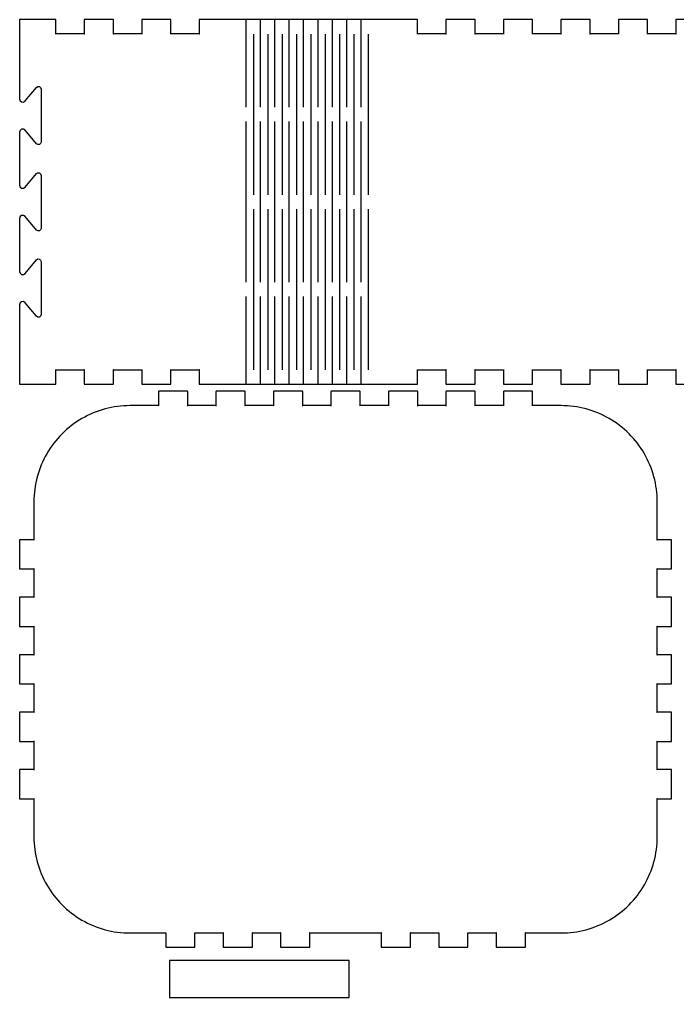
# Model space of a CAD drawing. Extents: x 1 to 445, y -9778 to -9574.
# Drawn here: x 0.8 to 138.1, y -9778.1 to -9573.9 of the extents above; entities that cross this region are included whole.
import ezdxf

# ---------------------------------------------------------------- set-up
doc = ezdxf.new("R2010")
doc.units = 0
doc.layers.get('0').update_dxf_attribs({"linetype": 'CONTINUOUS'})

msp = doc.modelspace()

# ---------------------------------------------------------------- linework, layer by layer
at = {"color": 7}
for p, q in [((0.75, -9573.9295), (0.75, -9576.9295)), ((8.300781, -9573.8785), (0.800781, -9573.8785)), ((8.351562, -9576.9295), (8.351562, -9573.9295)), ((14.250001, -9573.9295), (14.250001, -9576.9295)), ((20.300781, -9573.8785), (14.300781, -9573.8785)), ((20.351561, -9576.9295), (20.351561, -9573.9295)), ((26.250001, -9573.9295), (26.250001, -9576.9295)), ((32.300781, -9573.8785), (26.300781, -9573.8785)), ((32.351561, -9576.9295), (32.351561, -9573.9295)), ((38.250001, -9573.9295), (38.250001, -9576.9295)), ((45.800781, -9573.8785), (38.300781, -9573.8785)), ((75.796875, -9573.8785), (45.800781, -9573.8785)), ((48.046875, -9592.1758), (48.046875, -9573.8984)), ((51.046875, -9592.1758), (51.046875, -9573.8984)), ((54.046875, -9592.1758), (54.046875, -9573.8984)), ((57.046875, -9592.1758), (57.046875, -9573.8984)), ((60.046875, -9592.1758), (60.046875, -9573.8984)), ((63.046875, -9592.1758), (63.046875, -9573.8984)), ((66.046875, -9592.1758), (66.046875, -9573.8984)), ((69.046875, -9592.1758), (69.046875, -9573.8984)), ((72.046875, -9592.1758), (72.046875, -9573.8984)), ((83.796875, -9573.8785), (75.796875, -9573.8785)), ((83.847655, -9576.9295), (83.847655, -9573.9295)), ((89.746095, -9573.9295), (89.746095, -9576.9295)), ((95.796875, -9573.8785), (89.796875, -9573.8785)), ((95.847655, -9576.9295), (95.847655, -9573.9295)), ((101.74607, -9573.9295), (101.74607, -9576.9295)), ((107.79687, -9573.8785), (101.79687, -9573.8785)), ((107.84767, -9576.9295), (107.84767, -9573.9295)), ((113.74607, -9573.9295), (113.74607, -9576.9295)), ((119.79687, -9573.8785), (113.79687, -9573.8785)), ((119.84767, -9576.9295), (119.84767, -9573.9295)), ((125.74607, -9573.9295), (125.74607, -9576.9295)), ((131.79687, -9573.8785), (125.79687, -9573.8785)), ((131.84767, -9576.9295), (131.84767, -9573.9295)), ((137.74607, -9573.9295), (137.74607, -9576.9295)), ((145.79687, -9573.8785), (137.79687, -9573.8785)), ((0.75, -9576.9295), (0.75, -9590.4607)), ((14.300781, -9576.8785), (8.300781, -9576.8785)), ((26.300781, -9576.8785), (20.300781, -9576.8785)), ((38.300781, -9576.8785), (32.300781, -9576.8785)), ((49.546875, -9576.8984), (49.546875, -9610.4492)), ((52.546875, -9576.8984), (52.546875, -9610.4492)), ((55.546875, -9576.8984), (55.546875, -9610.4492)), ((58.546875, -9576.8984), (58.546875, -9610.4492)), ((61.546875, -9576.8984), (61.546875, -9610.4492)), ((64.546875, -9576.8984), (64.546875, -9610.4492)), ((67.546875, -9576.8984), (67.546875, -9610.4492)), ((70.546875, -9576.8984), (70.546875, -9610.4492)), ((73.546875, -9576.8984), (73.546875, -9610.4492)), ((89.796875, -9576.8785), (83.796875, -9576.8785)), ((101.79687, -9576.8785), (95.796875, -9576.8785)), ((113.79687, -9576.8785), (107.79687, -9576.8785)), ((125.79687, -9576.8785), (119.79687, -9576.8785)), ((137.79687, -9576.8785), (131.79687, -9576.8785)), ((1.898437, -9590.8787), (4.277343, -9588.0428)), ((5.25, -9588.3984), (5.25, -9599.4648)), ((48.046875, -9628.7266), (48.046875, -9595.1758)), ((51.046875, -9628.7266), (51.046875, -9595.1758)), ((54.046875, -9628.7266), (54.046875, -9595.1758)), ((57.046875, -9628.7266), (57.046875, -9595.1758)), ((60.046875, -9628.7266), (60.046875, -9595.1758)), ((63.046875, -9628.7266), (63.046875, -9595.1758)), ((66.046875, -9628.7266), (66.046875, -9595.1758)), ((69.046875, -9628.7266), (69.046875, -9595.1758)), ((72.046875, -9628.7266), (72.046875, -9595.1758)), ((0.75, -9597.4023), (0.75, -9608.4688)), ((4.277343, -9599.8203), (1.898437, -9596.9844)), ((1.898437, -9608.8867), (4.277343, -9606.0508)), ((5.25, -9606.4063), (5.25, -9617.4727)), ((4.277343, -9617.8281), (1.898437, -9614.9922)), ((49.546875, -9613.4492), (49.546875, -9647)), ((52.546875, -9613.4492), (52.546875, -9647)), ((55.546875, -9613.4492), (55.546875, -9647)), ((58.546875, -9613.4492), (58.546875, -9647)), ((61.546875, -9613.4492), (61.546875, -9647)), ((64.546875, -9613.4492), (64.546875, -9647)), ((67.546875, -9613.4492), (67.546875, -9647)), ((70.546875, -9613.4492), (70.546875, -9647)), ((73.546875, -9613.4492), (73.546875, -9647)), ((0.75, -9615.4102), (0.75, -9626.4766)), ((1.898437, -9626.8945), (4.277343, -9624.0586)), ((5.25, -9624.4141), (5.25, -9635.4805)), ((0.75, -9633.418), (0.75, -9646.9492)), ((4.277343, -9635.8359), (1.898437, -9633)), ((48.046875, -9650), (48.046875, -9631.7266)), ((51.046875, -9650), (51.046875, -9631.7266)), ((54.046875, -9650), (54.046875, -9631.7266)), ((57.046875, -9650), (57.046875, -9631.7266)), ((60.046875, -9650), (60.046875, -9631.7266)), ((63.046875, -9650), (63.046875, -9631.7266)), ((66.046875, -9650), (66.046875, -9631.7266)), ((69.046875, -9650), (69.046875, -9631.7266)), ((72.046875, -9650), (72.046875, -9631.7266)), ((0.75, -9646.9492), (0.75, -9649.9492)), ((8.300781, -9647), (14.300781, -9647)), ((8.351562, -9649.949), (8.351562, -9646.949)), ((14.250001, -9646.949), (14.250001, -9649.949)), ((20.300781, -9647), (26.300781, -9647)), ((20.351561, -9649.949), (20.351561, -9646.949)), ((26.250001, -9646.949), (26.250001, -9649.949)), ((32.300781, -9647), (38.300781, -9647)), ((32.351561, -9649.949), (32.351561, -9646.949)), ((38.250001, -9646.949), (38.250001, -9649.949)), ((83.796875, -9647), (89.796875, -9647)), ((83.847655, -9649.949), (83.847655, -9646.949)), ((89.746095, -9646.949), (89.746095, -9649.949)), ((95.796875, -9647), (101.79687, -9647)), ((95.847655, -9649.949), (95.847655, -9646.949)), ((101.74607, -9646.949), (101.74607, -9649.949)), ((107.79687, -9647), (113.79687, -9647)), ((107.84767, -9649.949), (107.84767, -9646.949)), ((113.74607, -9646.949), (113.74607, -9649.949)), ((119.79687, -9647), (125.79687, -9647)), ((119.84767, -9649.949), (119.84767, -9646.949)), ((125.74607, -9646.949), (125.74607, -9649.949)), ((131.79687, -9647), (137.79687, -9647)), ((131.84767, -9649.949), (131.84767, -9646.949)), ((137.74607, -9646.949), (137.74607, -9649.949)), ((0.800781, -9650), (8.300781, -9650)), ((0.800781, -9650.0002), (0.800781, -9650.0002)), ((14.300781, -9650), (20.300781, -9650)), ((26.300781, -9650), (32.300781, -9650)), ((29.750001, -9651.551), (29.750001, -9654.551)), ((35.800781, -9651.5), (29.800781, -9651.5)), ((35.851561, -9654.551), (35.851561, -9651.551)), ((38.300781, -9650), (45.800781, -9650)), ((41.750001, -9651.551), (41.750001, -9654.551)), ((47.800781, -9651.5), (41.800781, -9651.5)), ((45.800781, -9650), (75.796875, -9650)), ((47.851561, -9654.551), (47.851561, -9651.551)), ((53.750001, -9651.551), (53.750001, -9654.551)), ((59.800781, -9651.5), (53.800781, -9651.5)), ((59.851561, -9654.551), (59.851561, -9651.551)), ((65.750001, -9651.551), (65.750001, -9654.551)), ((71.800781, -9651.5), (65.800781, -9651.5)), ((71.851561, -9654.551), (71.851561, -9651.551)), ((75.796875, -9650), (83.796875, -9650)), ((77.750001, -9651.551), (77.750001, -9654.551)), ((83.800781, -9651.5), (77.800781, -9651.5)), ((83.851561, -9654.551), (83.851561, -9651.551)), ((89.750001, -9651.551), (89.750001, -9654.551)), ((89.796875, -9650), (95.796875, -9650)), ((95.800781, -9651.5), (89.800781, -9651.5)), ((95.851561, -9654.551), (95.851561, -9651.551)), ((101.74998, -9651.551), (101.74998, -9654.551)), ((101.79687, -9650), (107.79687, -9650)), ((107.80078, -9651.5), (101.80078, -9651.5)), ((107.85158, -9654.551), (107.85158, -9651.551)), ((113.79687, -9650), (119.79687, -9650)), ((125.79687, -9650), (131.79687, -9650)), ((137.79687, -9650), (145.79687, -9650)), ((29.800781, -9654.5), (23.800781, -9654.5)), ((41.800781, -9654.5), (35.800781, -9654.5)), ((53.800781, -9654.5), (47.800781, -9654.5)), ((65.800781, -9654.5), (59.800781, -9654.5)), ((77.800781, -9654.5), (71.800781, -9654.5)), ((89.800781, -9654.5), (83.800781, -9654.5)), ((101.80078, -9654.5), (95.800781, -9654.5)), ((113.80078, -9654.5), (107.80078, -9654.5)), ((3.75, -9674.5508), (3.75, -9682.5508)), ((133.85156, -9682.5508), (133.85156, -9674.5508)), ((0.75, -9682.5508), (0.75, -9688.5508)), ((3.800781, -9682.4998), (0.800781, -9682.4998)), ((136.80076, -9682.4998), (133.80076, -9682.4998)), ((136.85156, -9688.5508), (136.85156, -9682.5508)), ((0.800781, -9688.6018), (3.800781, -9688.6018)), ((3.75, -9688.5508), (3.75, -9694.5508)), ((133.80076, -9688.6018), (136.80076, -9688.6018)), ((133.85156, -9694.5508), (133.85156, -9688.5508)), ((0.75, -9694.5508), (0.75, -9700.5508)), ((3.800781, -9694.4998), (0.800781, -9694.4998)), ((136.80076, -9694.4998), (133.80076, -9694.4998)), ((136.85156, -9700.5508), (136.85156, -9694.5508)), ((0.800781, -9700.6018), (3.800781, -9700.6018)), ((3.75, -9700.5508), (3.75, -9706.5508)), ((133.80076, -9700.6018), (136.80076, -9700.6018)), ((133.85156, -9706.5508), (133.85156, -9700.5508)), ((0.75, -9706.5508), (0.75, -9712.5508)), ((3.800781, -9706.4998), (0.800781, -9706.4998)), ((136.80076, -9706.4998), (133.80076, -9706.4998)), ((136.85156, -9712.5508), (136.85156, -9706.5508)), ((0.800781, -9712.6018), (3.800781, -9712.6018)), ((3.75, -9712.5508), (3.75, -9718.5508)), ((133.80076, -9712.6018), (136.80076, -9712.6018)), ((133.85156, -9718.5508), (133.85156, -9712.5508)), ((0.75, -9718.5508), (0.75, -9724.5508)), ((3.800781, -9718.4998), (0.800781, -9718.4998)), ((136.80076, -9718.4998), (133.80076, -9718.4998)), ((136.85156, -9724.5508), (136.85156, -9718.5508)), ((0.800781, -9724.6018), (3.800781, -9724.6018)), ((3.75, -9724.5508), (3.75, -9730.5508)), ((133.80076, -9724.6018), (136.80076, -9724.6018)), ((133.85156, -9730.5508), (133.85156, -9724.5508)), ((0.75, -9730.5508), (0.75, -9736.5508)), ((3.800781, -9730.4998), (0.800781, -9730.4998)), ((136.80076, -9730.4998), (133.80076, -9730.4998)), ((136.85156, -9736.5508), (136.85156, -9730.5508)), ((0.800781, -9736.6018), (3.800781, -9736.6018)), ((3.75, -9736.5508), (3.75, -9744.5508)), ((133.80076, -9736.6018), (136.80076, -9736.6018)), ((133.85156, -9744.5508), (133.85156, -9736.5508)), ((23.800781, -9764.6016), (31.300781, -9764.6016)), ((31.250001, -9764.5506), (31.250001, -9767.5506)), ((37.300781, -9764.6016), (43.300781, -9764.6016)), ((37.351561, -9767.5506), (37.351561, -9764.5506)), ((43.250001, -9764.5506), (43.250001, -9767.5506)), ((49.300781, -9764.6016), (55.300781, -9764.6016)), ((49.351561, -9767.5506), (49.351561, -9764.5506)), ((55.250001, -9764.5506), (55.250001, -9767.5506)), ((61.300781, -9764.6016), (68.800781, -9764.6016)), ((61.351561, -9767.5506), (61.351561, -9764.5506)), ((68.800781, -9764.6016), (76.300781, -9764.6016)), ((76.250001, -9764.5506), (76.250001, -9767.5506)), ((82.300781, -9764.6016), (88.300781, -9764.6016)), ((82.351561, -9767.5506), (82.351561, -9764.5506)), ((88.250001, -9764.5506), (88.250001, -9767.5506)), ((94.300781, -9764.6016), (100.30078, -9764.6016)), ((94.351561, -9767.5506), (94.351561, -9764.5506)), ((100.24998, -9764.5506), (100.24998, -9767.5506)), ((106.30078, -9764.6016), (113.80078, -9764.6016)), ((106.35158, -9767.5506), (106.35158, -9764.5506)), ((31.300781, -9767.6016), (37.300781, -9767.6016)), ((43.300781, -9767.6016), (49.300781, -9767.6016)), ((55.300781, -9767.6016), (61.300781, -9767.6016)), ((76.300781, -9767.6016), (82.300781, -9767.6016)), ((88.300781, -9767.6016), (94.300781, -9767.6016)), ((100.30078, -9767.6016), (106.30078, -9767.6016))]:
    msp.add_line(p, q, dxfattribs=at)
at = {"color": 1}
for p, q in [((69.53125, -9770.332), (32.066406, -9770.332)), ((32.066406, -9770.332), (32.066406, -9778.0664)), ((69.53125, -9778.0664), (69.53125, -9770.332)), ((32.066406, -9778.0664), (69.53125, -9778.0664))]:
    msp.add_line(p, q, dxfattribs=at)
at = {"color": 7}
for points in [[(0.800781, -9573.8785), (0.773437, -9573.8785), (0.75, -9573.9015), (0.75, -9573.9295)], [(8.351562, -9573.9295), (8.351562, -9573.9025), (8.328125, -9573.8785), (8.300781, -9573.8785)], [(14.300781, -9573.8785), (14.273441, -9573.8785), (14.250001, -9573.9015), (14.250001, -9573.9295)], [(20.351561, -9573.9295), (20.351561, -9573.9025), (20.328121, -9573.8785), (20.300781, -9573.8785)], [(26.300781, -9573.8785), (26.273441, -9573.8785), (26.250001, -9573.9015), (26.250001, -9573.9295)], [(32.351561, -9573.9295), (32.351561, -9573.9025), (32.328121, -9573.8785), (32.300781, -9573.8785)], [(38.300781, -9573.8785), (38.273441, -9573.8785), (38.250001, -9573.9015), (38.250001, -9573.9295)], [(83.847655, -9573.9295), (83.847655, -9573.9025), (83.824215, -9573.8785), (83.796875, -9573.8785)], [(89.796875, -9573.8785), (89.769535, -9573.8785), (89.746095, -9573.9015), (89.746095, -9573.9295)], [(95.847655, -9573.9295), (95.847655, -9573.9025), (95.824215, -9573.8785), (95.796875, -9573.8785)], [(101.79687, -9573.8785), (101.76957, -9573.8785), (101.74607, -9573.9015), (101.74607, -9573.9295)], [(107.84767, -9573.9295), (107.84767, -9573.9025), (107.82427, -9573.8785), (107.79687, -9573.8785)], [(113.79687, -9573.8785), (113.76957, -9573.8785), (113.74607, -9573.9015), (113.74607, -9573.9295)], [(119.84767, -9573.9295), (119.84767, -9573.9025), (119.82427, -9573.8785), (119.79687, -9573.8785)], [(125.79687, -9573.8785), (125.76957, -9573.8785), (125.74607, -9573.9015), (125.74607, -9573.9295)], [(131.84767, -9573.9295), (131.84767, -9573.9025), (131.82427, -9573.8785), (131.79687, -9573.8785)], [(137.79687, -9573.8785), (137.76957, -9573.8785), (137.74607, -9573.9015), (137.74607, -9573.9295)], [(8.300781, -9576.8785), (8.328125, -9576.8785), (8.351562, -9576.9015), (8.351562, -9576.9295)], [(14.250001, -9576.9295), (14.250001, -9576.9025), (14.273441, -9576.8785), (14.300781, -9576.8785)], [(20.300781, -9576.8785), (20.328121, -9576.8785), (20.351561, -9576.9015), (20.351561, -9576.9295)], [(26.250001, -9576.9295), (26.250001, -9576.9025), (26.273441, -9576.8785), (26.300781, -9576.8785)], [(32.300781, -9576.8785), (32.328121, -9576.8785), (32.351561, -9576.9015), (32.351561, -9576.9295)], [(38.250001, -9576.9295), (38.250001, -9576.9025), (38.273441, -9576.8785), (38.300781, -9576.8785)], [(83.796875, -9576.8785), (83.824215, -9576.8785), (83.847655, -9576.9015), (83.847655, -9576.9295)], [(89.746095, -9576.9295), (89.746095, -9576.9025), (89.769535, -9576.8785), (89.796875, -9576.8785)], [(95.796875, -9576.8785), (95.824215, -9576.8785), (95.847655, -9576.9015), (95.847655, -9576.9295)], [(101.74607, -9576.9295), (101.74607, -9576.9025), (101.76947, -9576.8785), (101.79687, -9576.8785)], [(107.79687, -9576.8785), (107.82417, -9576.8785), (107.84767, -9576.9015), (107.84767, -9576.9295)], [(113.74607, -9576.9295), (113.74607, -9576.9025), (113.76947, -9576.8785), (113.79687, -9576.8785)], [(119.79687, -9576.8785), (119.82417, -9576.8785), (119.84767, -9576.9015), (119.84767, -9576.9295)], [(125.74607, -9576.9295), (125.74607, -9576.9025), (125.76947, -9576.8785), (125.79687, -9576.8785)], [(131.79687, -9576.8785), (131.82417, -9576.8785), (131.84767, -9576.9015), (131.84767, -9576.9295)], [(137.74607, -9576.9295), (137.74607, -9576.9025), (137.76947, -9576.8785), (137.79687, -9576.8785)], [(4.277343, -9588.0428), (4.605468, -9587.6484), (5.25, -9587.8828), (5.25, -9588.3984)], [(0.75, -9590.4607), (0.75, -9591.0662), (1.507812, -9591.3436), (1.898437, -9590.8787)], [(1.898437, -9596.9844), (1.507812, -9596.5195), (0.75, -9596.7969), (0.75, -9597.4023)], [(5.25, -9599.4648), (5.25, -9599.9766), (4.609375, -9600.2109), (4.277343, -9599.8203)], [(4.277343, -9606.0508), (4.605468, -9605.6563), (5.25, -9605.8906), (5.25, -9606.4063)], [(0.75, -9608.4688), (0.75, -9609.0742), (1.507812, -9609.3516), (1.898437, -9608.8867)], [(1.898437, -9614.9922), (1.507812, -9614.5273), (0.75, -9614.8047), (0.75, -9615.4102)], [(5.25, -9617.4727), (5.25, -9617.9844), (4.609375, -9618.2188), (4.277343, -9617.8281)], [(4.277343, -9624.0586), (4.605468, -9623.6641), (5.25, -9623.8984), (5.25, -9624.4141)], [(0.75, -9626.4766), (0.75, -9627.082), (1.507812, -9627.3594), (1.898437, -9626.8945)], [(1.898437, -9633), (1.507812, -9632.5352), (0.75, -9632.8125), (0.75, -9633.418)], [(5.25, -9635.4805), (5.25, -9635.9922), (4.609375, -9636.2266), (4.277343, -9635.8359)], [(8.351562, -9646.949), (8.351562, -9646.976), (8.328125, -9647), (8.300781, -9647)], [(14.300781, -9647), (14.273441, -9647), (14.250001, -9646.977), (14.250001, -9646.949)], [(20.351561, -9646.949), (20.351562, -9646.976), (20.328121, -9647), (20.300781, -9647)], [(26.300781, -9647), (26.273441, -9647), (26.250001, -9646.977), (26.250001, -9646.949)], [(32.351561, -9646.949), (32.351562, -9646.976), (32.328121, -9647), (32.300781, -9647)], [(38.300781, -9647), (38.273441, -9647), (38.250001, -9646.977), (38.250001, -9646.949)], [(83.847655, -9646.949), (83.847656, -9646.976), (83.824215, -9647), (83.796875, -9647)], [(89.796875, -9647), (89.769535, -9647), (89.746095, -9646.977), (89.746095, -9646.949)], [(95.847655, -9646.949), (95.847656, -9646.976), (95.824215, -9647), (95.796875, -9647)], [(101.79687, -9647), (101.76957, -9647), (101.74607, -9646.977), (101.74607, -9646.949)], [(107.84767, -9646.949), (107.84766, -9646.976), (107.82427, -9647), (107.79687, -9647)], [(113.79687, -9647), (113.76957, -9647), (113.74607, -9646.977), (113.74607, -9646.949)], [(119.84767, -9646.949), (119.84766, -9646.976), (119.82427, -9647), (119.79687, -9647)], [(125.79687, -9647), (125.76957, -9647), (125.74607, -9646.977), (125.74607, -9646.949)], [(131.84767, -9646.949), (131.84765, -9646.976), (131.82427, -9647), (131.79687, -9647)], [(137.79687, -9647), (137.76957, -9647), (137.74607, -9646.977), (137.74607, -9646.949)], [(0.75, -9649.9492), (0.75, -9649.9762), (0.773437, -9650.0002), (0.800781, -9650.0002)], [(8.300781, -9650), (8.328125, -9650), (8.351562, -9649.977), (8.351562, -9649.949)], [(14.250001, -9649.949), (14.25, -9649.976), (14.273441, -9650), (14.300781, -9650)], [(20.300781, -9650), (20.328121, -9650), (20.351561, -9649.977), (20.351561, -9649.949)], [(26.250001, -9649.949), (26.25, -9649.976), (26.273441, -9650), (26.300781, -9650)], [(29.800781, -9651.5), (29.773441, -9651.5), (29.750001, -9651.523), (29.750001, -9651.551)], [(32.300781, -9650), (32.328121, -9650), (32.351561, -9649.977), (32.351561, -9649.949)], [(35.851561, -9651.551), (35.851561, -9651.524), (35.828121, -9651.5), (35.800781, -9651.5)], [(38.250001, -9649.949), (38.25, -9649.976), (38.273441, -9650), (38.300781, -9650)], [(41.800781, -9651.5), (41.773441, -9651.5), (41.750001, -9651.523), (41.750001, -9651.551)], [(47.851561, -9651.551), (47.851561, -9651.524), (47.828121, -9651.5), (47.800781, -9651.5)], [(53.800781, -9651.5), (53.773441, -9651.5), (53.750001, -9651.523), (53.750001, -9651.551)], [(59.851561, -9651.551), (59.851561, -9651.524), (59.828121, -9651.5), (59.800781, -9651.5)], [(65.800781, -9651.5), (65.773441, -9651.5), (65.750001, -9651.523), (65.750001, -9651.551)], [(71.851561, -9651.551), (71.851561, -9651.524), (71.828121, -9651.5), (71.800781, -9651.5)], [(77.800781, -9651.5), (77.773441, -9651.5), (77.750001, -9651.523), (77.750001, -9651.551)], [(83.796875, -9650), (83.824215, -9650), (83.847655, -9649.977), (83.847655, -9649.949)], [(83.851561, -9651.551), (83.851561, -9651.524), (83.828121, -9651.5), (83.800781, -9651.5)], [(89.746095, -9649.949), (89.746093, -9649.976), (89.769535, -9650), (89.796875, -9650)], [(89.800781, -9651.5), (89.773441, -9651.5), (89.750001, -9651.523), (89.750001, -9651.551)], [(95.796875, -9650), (95.824215, -9650), (95.847655, -9649.977), (95.847655, -9649.949)], [(95.851561, -9651.551), (95.851561, -9651.524), (95.828121, -9651.5), (95.800781, -9651.5)], [(101.74607, -9649.949), (101.74609, -9649.976), (101.76957, -9650), (101.79687, -9650)], [(101.80078, -9651.5), (101.77348, -9651.5), (101.74998, -9651.523), (101.74998, -9651.551)], [(107.79687, -9650), (107.82417, -9650), (107.84767, -9649.977), (107.84767, -9649.949)], [(107.85158, -9651.551), (107.85158, -9651.524), (107.82818, -9651.5), (107.80078, -9651.5)], [(113.74607, -9649.949), (113.74609, -9649.976), (113.76957, -9650), (113.79687, -9650)], [(119.79687, -9650), (119.82417, -9650), (119.84767, -9649.977), (119.84767, -9649.949)], [(125.74607, -9649.949), (125.74609, -9649.976), (125.76957, -9650), (125.79687, -9650)], [(131.79687, -9650), (131.82417, -9650), (131.84767, -9649.977), (131.84767, -9649.949)], [(137.74607, -9649.949), (137.74609, -9649.976), (137.76957, -9650), (137.79687, -9650)], [(23.800781, -9654.5), (20.28125, -9654.5), (16.824219, -9655.4258), (13.777344, -9657.1875)], [(29.750001, -9654.551), (29.750001, -9654.524), (29.773441, -9654.5), (29.800781, -9654.5)], [(35.800781, -9654.5), (35.828121, -9654.5), (35.851561, -9654.523), (35.851561, -9654.551)], [(41.750001, -9654.551), (41.750001, -9654.524), (41.773441, -9654.5), (41.800781, -9654.5)], [(47.800781, -9654.5), (47.828121, -9654.5), (47.851561, -9654.523), (47.851561, -9654.551)], [(53.750001, -9654.551), (53.750001, -9654.524), (53.773441, -9654.5), (53.800781, -9654.5)], [(59.800781, -9654.5), (59.828121, -9654.5), (59.851561, -9654.523), (59.851561, -9654.551)], [(65.750001, -9654.551), (65.750001, -9654.524), (65.773441, -9654.5), (65.800781, -9654.5)], [(71.800781, -9654.5), (71.828121, -9654.5), (71.851561, -9654.523), (71.851561, -9654.551)], [(77.750001, -9654.551), (77.750001, -9654.524), (77.773441, -9654.5), (77.800781, -9654.5)], [(83.800781, -9654.5), (83.828121, -9654.5), (83.851561, -9654.523), (83.851561, -9654.551)], [(89.750001, -9654.551), (89.750001, -9654.524), (89.773441, -9654.5), (89.800781, -9654.5)], [(95.800781, -9654.5), (95.828121, -9654.5), (95.851561, -9654.523), (95.851561, -9654.551)], [(101.74998, -9654.551), (101.74998, -9654.524), (101.77338, -9654.5), (101.80078, -9654.5)], [(107.80078, -9654.5), (107.82808, -9654.5), (107.85158, -9654.523), (107.85158, -9654.551)], [(123.82422, -9657.1875), (120.77734, -9655.4297), (117.32031, -9654.5), (113.80078, -9654.5)], [(13.777344, -9657.1875), (10.730469, -9658.9453), (8.199219, -9661.4766), (6.4375, -9664.5273)], [(131.16406, -9664.5273), (129.40625, -9661.4805), (126.875, -9658.9492), (123.82422, -9657.1875)], [(6.4375, -9664.5273), (4.679688, -9667.5742), (3.75, -9671.0313), (3.75, -9674.5508)], [(133.85156, -9674.5508), (133.85156, -9671.0313), (132.92578, -9667.5742), (131.16406, -9664.5273)], [(0.800781, -9682.4998), (0.773438, -9682.4998), (0.75, -9682.5228), (0.75, -9682.5508)], [(3.75, -9682.5508), (3.75, -9682.5238), (3.773438, -9682.4998), (3.800781, -9682.4998)], [(133.80076, -9682.4998), (133.82806, -9682.4998), (133.85156, -9682.5228), (133.85156, -9682.5508)], [(136.85156, -9682.5508), (136.85156, -9682.5238), (136.82816, -9682.4998), (136.80076, -9682.4998)], [(0.75, -9688.5508), (0.75, -9688.5778), (0.773438, -9688.6018), (0.800781, -9688.6018)], [(3.800781, -9688.6018), (3.773438, -9688.6018), (3.75, -9688.5788), (3.75, -9688.5508)], [(133.85156, -9688.5508), (133.85156, -9688.5778), (133.82816, -9688.6018), (133.80076, -9688.6018)], [(136.80076, -9688.6018), (136.82806, -9688.6018), (136.85156, -9688.5788), (136.85156, -9688.5508)], [(0.800781, -9694.4998), (0.773438, -9694.4998), (0.75, -9694.5228), (0.75, -9694.5508)], [(3.75, -9694.5508), (3.75, -9694.5238), (3.773438, -9694.4998), (3.800781, -9694.4998)], [(133.80076, -9694.4998), (133.82806, -9694.4998), (133.85156, -9694.5228), (133.85156, -9694.5508)], [(136.85156, -9694.5508), (136.85156, -9694.5238), (136.82816, -9694.4998), (136.80076, -9694.4998)], [(0.75, -9700.5508), (0.75, -9700.5778), (0.773438, -9700.6018), (0.800781, -9700.6018)], [(3.800781, -9700.6018), (3.773438, -9700.6018), (3.75, -9700.5788), (3.75, -9700.5508)], [(133.85156, -9700.5508), (133.85156, -9700.5778), (133.82816, -9700.6018), (133.80076, -9700.6018)], [(136.80076, -9700.6018), (136.82806, -9700.6018), (136.85156, -9700.5788), (136.85156, -9700.5508)], [(0.800781, -9706.4998), (0.773438, -9706.4998), (0.75, -9706.5228), (0.75, -9706.5508)], [(3.75, -9706.5508), (3.75, -9706.5238), (3.773438, -9706.4998), (3.800781, -9706.4998)], [(133.80076, -9706.4998), (133.82806, -9706.4998), (133.85156, -9706.5228), (133.85156, -9706.5508)], [(136.85156, -9706.5508), (136.85156, -9706.5238), (136.82816, -9706.4998), (136.80076, -9706.4998)], [(0.75, -9712.5508), (0.75, -9712.5778), (0.773438, -9712.6018), (0.800781, -9712.6018)], [(3.800781, -9712.6018), (3.773438, -9712.6018), (3.75, -9712.5788), (3.75, -9712.5508)], [(133.85156, -9712.5508), (133.85156, -9712.5778), (133.82816, -9712.6018), (133.80076, -9712.6018)], [(136.80076, -9712.6018), (136.82806, -9712.6018), (136.85156, -9712.5788), (136.85156, -9712.5508)], [(0.800781, -9718.4998), (0.773438, -9718.4998), (0.75, -9718.5228), (0.75, -9718.5508)], [(3.75, -9718.5508), (3.75, -9718.5238), (3.773438, -9718.4998), (3.800781, -9718.4998)], [(133.80076, -9718.4998), (133.82806, -9718.4998), (133.85156, -9718.5228), (133.85156, -9718.5508)], [(136.85156, -9718.5508), (136.85156, -9718.5238), (136.82816, -9718.4998), (136.80076, -9718.4998)], [(0.75, -9724.5508), (0.75, -9724.5778), (0.773438, -9724.6018), (0.800781, -9724.6018)], [(3.800781, -9724.6018), (3.773438, -9724.6018), (3.75, -9724.5788), (3.75, -9724.5508)], [(133.85156, -9724.5508), (133.85156, -9724.5778), (133.82816, -9724.6018), (133.80076, -9724.6018)], [(136.80076, -9724.6018), (136.82806, -9724.6018), (136.85156, -9724.5788), (136.85156, -9724.5508)], [(0.800781, -9730.4998), (0.773438, -9730.4998), (0.75, -9730.5228), (0.75, -9730.5508)], [(3.75, -9730.5508), (3.75, -9730.5238), (3.773438, -9730.4998), (3.800781, -9730.4998)], [(133.80076, -9730.4998), (133.82806, -9730.4998), (133.85156, -9730.5228), (133.85156, -9730.5508)], [(136.85156, -9730.5508), (136.85156, -9730.5238), (136.82816, -9730.4998), (136.80076, -9730.4998)], [(0.75, -9736.5508), (0.75, -9736.5778), (0.773438, -9736.6018), (0.800781, -9736.6018)], [(3.800781, -9736.6018), (3.773438, -9736.6018), (3.75, -9736.5788), (3.75, -9736.5508)], [(133.85156, -9736.5508), (133.85156, -9736.5778), (133.82816, -9736.6018), (133.80076, -9736.6018)], [(136.80076, -9736.6018), (136.82806, -9736.6018), (136.85156, -9736.5788), (136.85156, -9736.5508)], [(3.75, -9744.5508), (3.75, -9748.0703), (4.675781, -9751.5273), (6.4375, -9754.5742)], [(131.16406, -9754.5742), (132.92187, -9751.5273), (133.85156, -9748.0703), (133.85156, -9744.5508)], [(6.4375, -9754.5742), (8.195312, -9757.6211), (10.726562, -9760.1523), (13.777344, -9761.9141)], [(123.82422, -9761.9141), (126.87109, -9760.1563), (129.40234, -9757.625), (131.16406, -9754.5742)], [(13.777344, -9761.9141), (16.824219, -9763.6719), (20.28125, -9764.6016), (23.800781, -9764.6016)], [(113.80078, -9764.6016), (117.32031, -9764.6016), (120.77734, -9763.6758), (123.82422, -9761.9141)], [(31.300781, -9764.6016), (31.273441, -9764.6016), (31.250001, -9764.5786), (31.250001, -9764.5506)], [(37.351561, -9764.5506), (37.351561, -9764.5776), (37.328121, -9764.6016), (37.300781, -9764.6016)], [(43.300781, -9764.6016), (43.273441, -9764.6016), (43.250001, -9764.5786), (43.250001, -9764.5506)], [(49.351561, -9764.5506), (49.351561, -9764.5776), (49.328121, -9764.6016), (49.300781, -9764.6016)], [(55.300781, -9764.6016), (55.273441, -9764.6016), (55.250001, -9764.5786), (55.250001, -9764.5506)], [(61.351561, -9764.5506), (61.351561, -9764.5776), (61.328121, -9764.6016), (61.300781, -9764.6016)], [(76.300781, -9764.6016), (76.273441, -9764.6016), (76.250001, -9764.5786), (76.250001, -9764.5506)], [(82.351561, -9764.5506), (82.351561, -9764.5776), (82.328121, -9764.6016), (82.300781, -9764.6016)], [(88.300781, -9764.6016), (88.273441, -9764.6016), (88.250001, -9764.5786), (88.250001, -9764.5506)], [(94.351561, -9764.5506), (94.351561, -9764.5776), (94.328121, -9764.6016), (94.300781, -9764.6016)], [(100.30078, -9764.6016), (100.27348, -9764.6016), (100.24998, -9764.5786), (100.24998, -9764.5506)], [(106.35158, -9764.5506), (106.35158, -9764.5776), (106.32818, -9764.6016), (106.30078, -9764.6016)], [(31.250001, -9767.5506), (31.250001, -9767.5776), (31.273441, -9767.6016), (31.300781, -9767.6016)], [(37.300781, -9767.6016), (37.328121, -9767.6016), (37.351561, -9767.5786), (37.351561, -9767.5506)], [(43.250001, -9767.5506), (43.250001, -9767.5776), (43.273441, -9767.6016), (43.300781, -9767.6016)], [(49.300781, -9767.6016), (49.328121, -9767.6016), (49.351561, -9767.5786), (49.351561, -9767.5506)], [(55.250001, -9767.5506), (55.250001, -9767.5776), (55.273441, -9767.6016), (55.300781, -9767.6016)], [(61.300781, -9767.6016), (61.328121, -9767.6016), (61.351561, -9767.5786), (61.351561, -9767.5506)], [(76.250001, -9767.5506), (76.250001, -9767.5776), (76.273441, -9767.6016), (76.300781, -9767.6016)], [(82.300781, -9767.6016), (82.328121, -9767.6016), (82.351561, -9767.5786), (82.351561, -9767.5506)], [(88.250001, -9767.5506), (88.250001, -9767.5776), (88.273441, -9767.6016), (88.300781, -9767.6016)], [(94.300781, -9767.6016), (94.328121, -9767.6016), (94.351561, -9767.5786), (94.351561, -9767.5506)], [(100.24998, -9767.5506), (100.24998, -9767.5776), (100.27338, -9767.6016), (100.30078, -9767.6016)], [(106.30078, -9767.6016), (106.32808, -9767.6016), (106.35158, -9767.5786), (106.35158, -9767.5506)]]:
    msp.add_open_spline(points, degree=3, dxfattribs=at)

doc.saveas('drawing.dxf')
